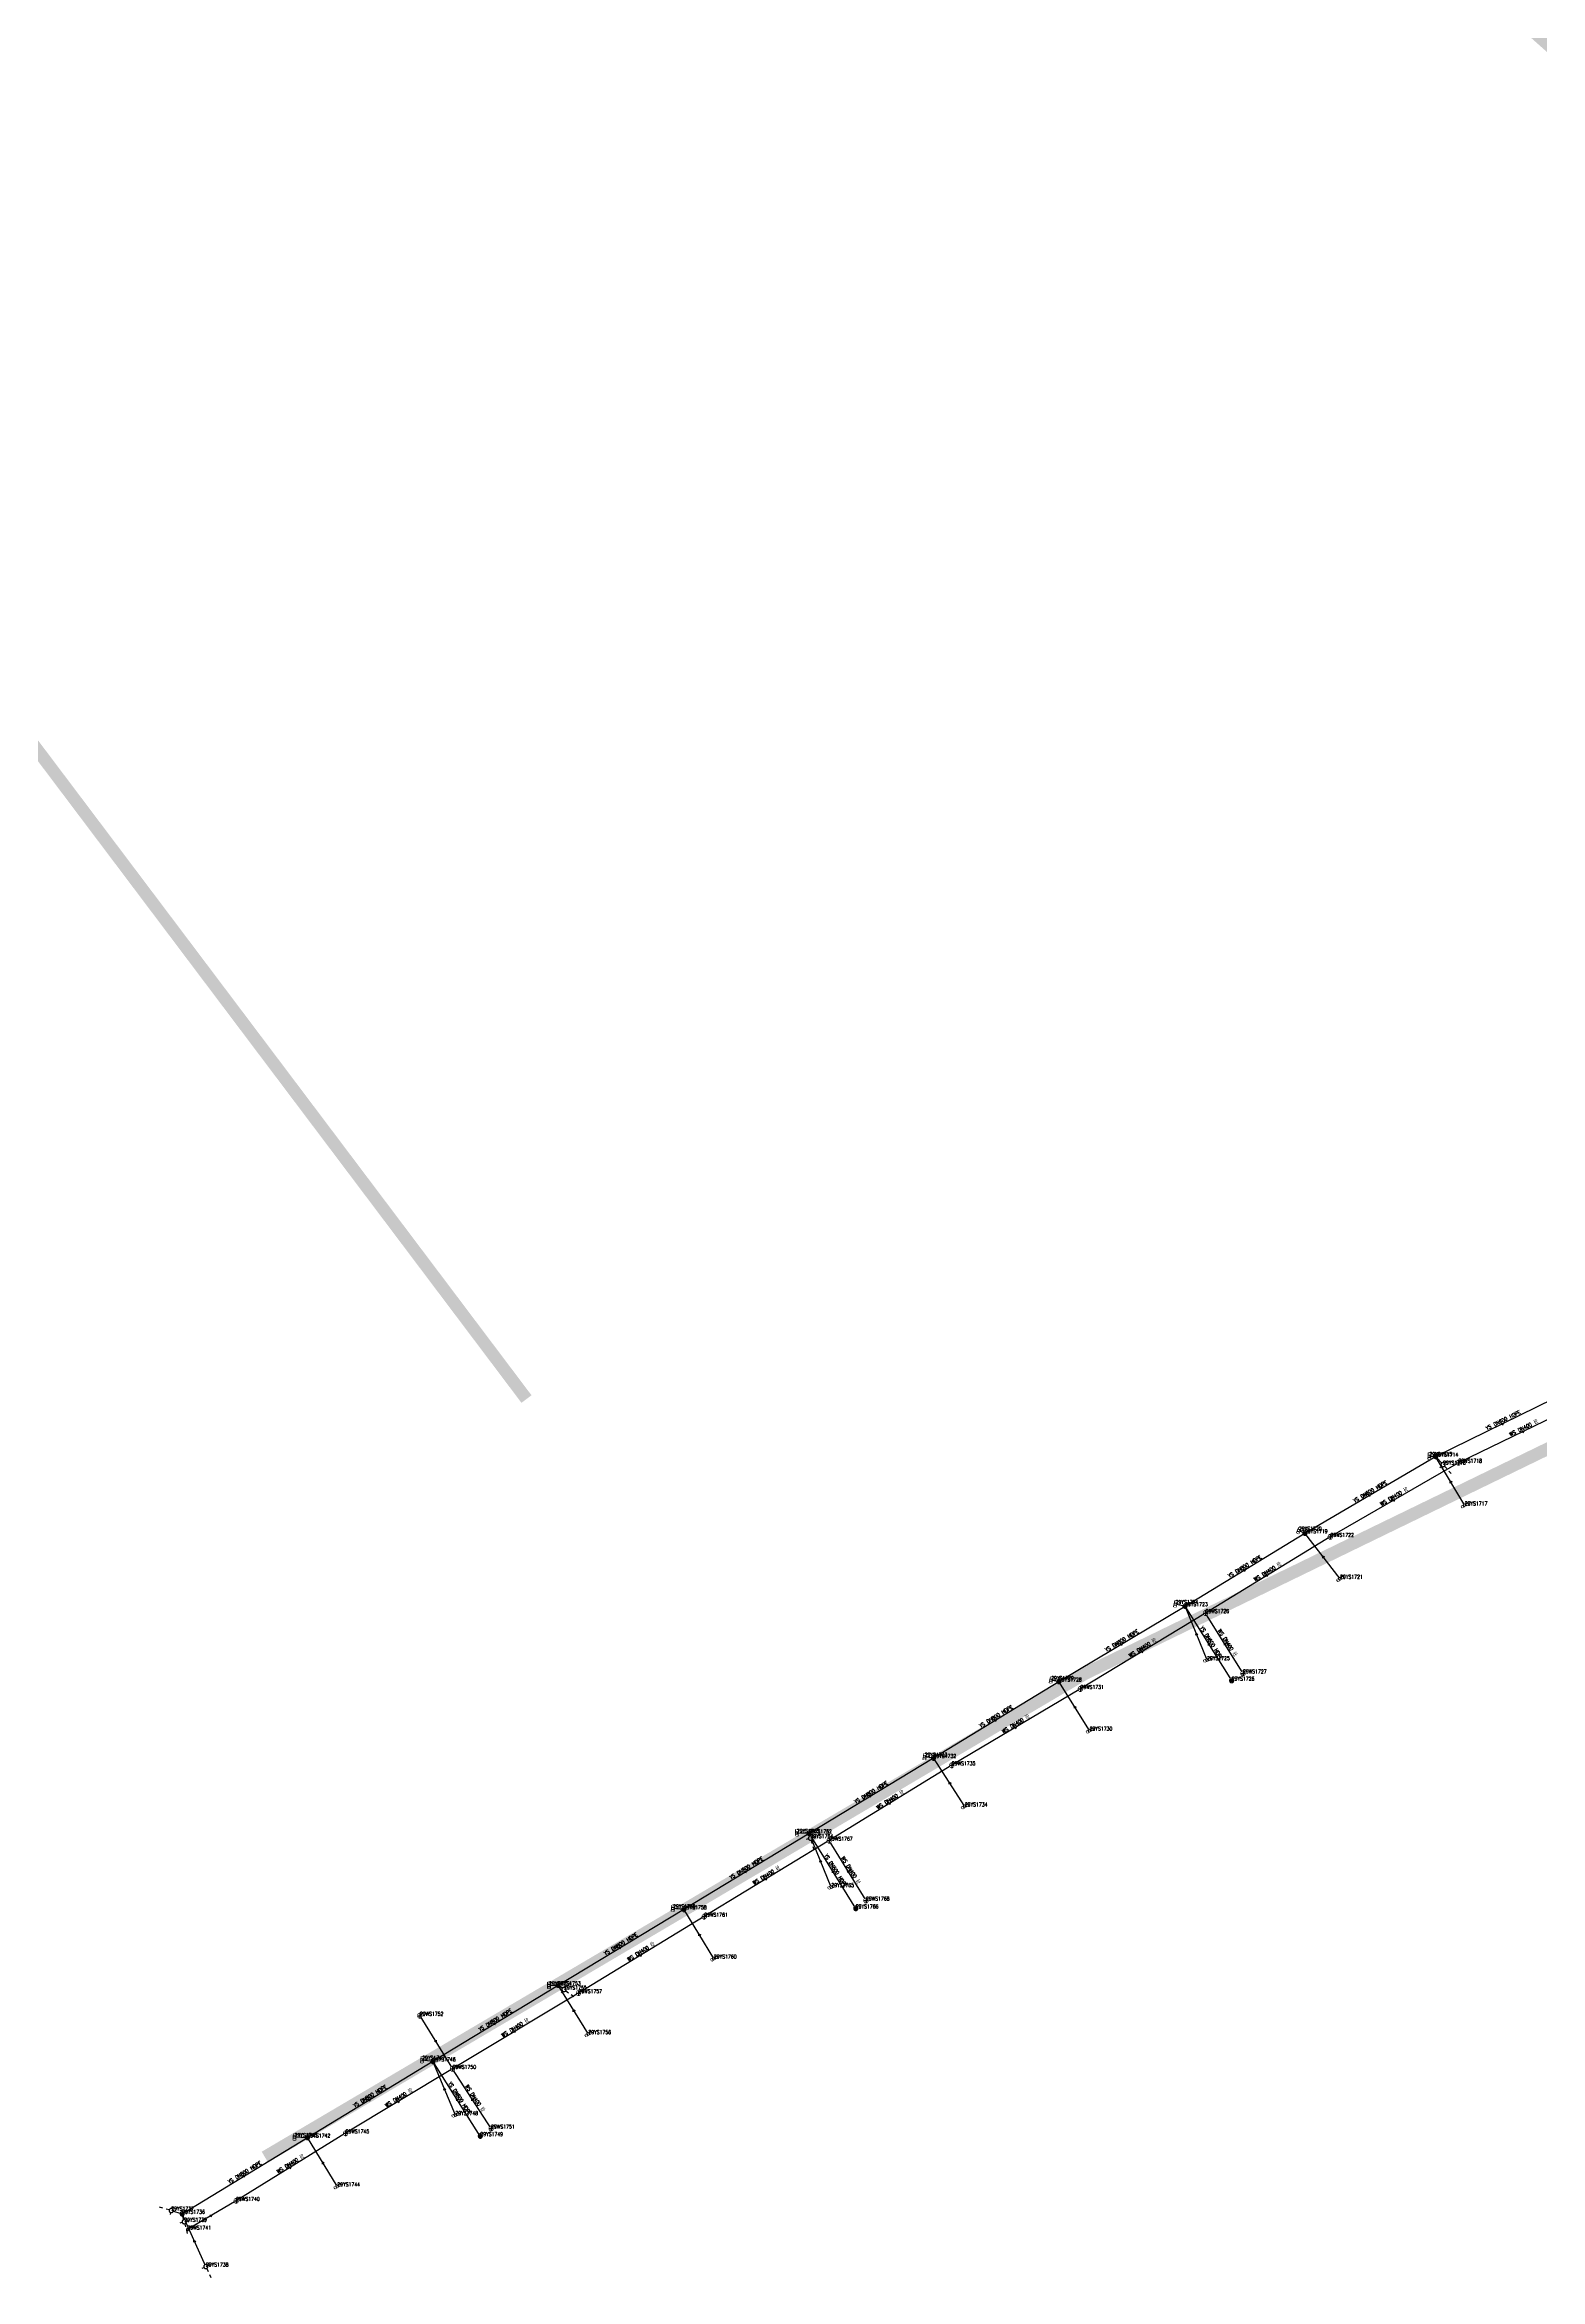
# Model space of a CAD drawing. Extents: x 78813 to 99477, y 2421021 to 2448125.
# Drawn here: x 85431 to 85788, y 2429690 to 2430224 of the extents above; entities that cross this region are included whole.
import ezdxf
from ezdxf.enums import TextEntityAlignment as Align

# ---------------------------------------------------------------- set-up
doc = ezdxf.new("R2010")
doc.units = 0
doc.set_wipeout_variables(frame=1)
doc.layers.get('0').update_dxf_attribs({"linetype": 'CONTINUOUS'})
for name, color, linetype in [('DX_WS', 16, 'CONTINUOUS'), ('DX_YS', 42, 'CONTINUOUS'), ('道路', 5, 'CONTINUOUS')]:
    doc.layers.add(name, color=color, linetype=linetype)
for name, color, linetype, true_color in [('WSLINE', 7, 'CONTINUOUS', 0x7f0000), ('YSANNEXE', 7, 'CONTINUOUS', 0xcc9900), ('YSLINE', 7, 'CONTINUOUS', 0xcc9900)]:
    doc.layers.add(name, color=color, linetype=linetype, true_color=true_color)
doc.styles.add('CcNameZT', font='txt.SHX', dxfattribs={"width": 0.8, "bigfont": 'HZTXT.SHX'})
doc.styles.get("Standard").update_dxf_attribs({"font": 'txt.shx', "bigfont": 'hztxt.shx'})

# ---------------------------------------------------------------- blocks, each defined once
blk = doc.blocks.new('PS污水井')
blk.add_lwpolyline([(1, 0), (1, 0.1), (1, 0.1), (1, 0.2), (1, 0.3), (0.9, 0.3), (0.9, 0.4), (0.9, 0.5), (0.8, 0.5), (0.8, 0.6), (0.8, 0.6), (0.7, 0.7), (0.7, 0.7), (0.6, 0.8), (0.6, 0.8), (0.5, 0.9), (0.4, 0.9), (0.4, 0.9), (0.3, 1), (0.2, 1), (0.2, 1), (0.1, 1), (0, 1), (0, 1), (-0.1, 1), (-0.2, 1), (-0.2, 1), (-0.3, 1), (-0.4, 0.9), (-0.4, 0.9), (-0.5, 0.9), (-0.6, 0.8), (-0.6, 0.8), (-0.7, 0.7), (-0.7, 0.7), (-0.8, 0.6), (-0.8, 0.6), (-0.8, 0.5), (-0.9, 0.5), (-0.9, 0.4), (-0.9, 0.3), (-1, 0.3), (-1, 0.2), (-1, 0.1), (-1, 0.1), (-1, 0), (-1, -0.1), (-1, -0.1), (-1, -0.2), (-1, -0.3), (-0.9, -0.3), (-0.9, -0.4), (-0.9, -0.5), (-0.8, -0.5), (-0.8, -0.6), (-0.8, -0.6), (-0.7, -0.7), (-0.7, -0.7), (-0.6, -0.8), (-0.6, -0.8), (-0.5, -0.9), (-0.4, -0.9), (-0.4, -0.9), (-0.3, -1), (-0.2, -1), (-0.2, -1), (-0.1, -1), (0, -1), (0, -1), (0.1, -1), (0.2, -1), (0.2, -1), (0.3, -1), (0.4, -0.9), (0.4, -0.9), (0.5, -0.9), (0.6, -0.8), (0.6, -0.8), (0.7, -0.7), (0.7, -0.7), (0.8, -0.6), (0.8, -0.6), (0.8, -0.5), (0.9, -0.5), (0.9, -0.4), (0.9, -0.3), (1, -0.3), (1, -0.2), (1, -0.1), (1, 0)], close=True)
blk.add_wipeout([(1, 0), (1, 0.1), (1, 0.1), (1, 0.2), (1, 0.3), (0.9, 0.3), (0.9, 0.4), (0.9, 0.5), (0.8, 0.5), (0.8, 0.6), (0.8, 0.6), (0.7, 0.7), (0.7, 0.7), (0.6, 0.8), (0.6, 0.8), (0.5, 0.9), (0.4, 0.9), (0.4, 0.9), (0.3, 1), (0.2, 1), (0.2, 1), (0.1, 1), (0, 1), (0, 1), (-0.1, 1), (-0.2, 1), (-0.2, 1), (-0.3, 1), (-0.4, 0.9), (-0.4, 0.9), (-0.5, 0.9), (-0.6, 0.8), (-0.6, 0.8), (-0.7, 0.7), (-0.7, 0.7), (-0.8, 0.6), (-0.8, 0.6), (-0.8, 0.5), (-0.9, 0.5), (-0.9, 0.4), (-0.9, 0.3), (-1, 0.3), (-1, 0.2), (-1, 0.1), (-1, 0.1), (-1, 0), (-1, -0.1), (-1, -0.1), (-1, -0.2), (-1, -0.3), (-0.9, -0.3), (-0.9, -0.4), (-0.9, -0.5), (-0.8, -0.5), (-0.8, -0.6), (-0.8, -0.6), (-0.7, -0.7), (-0.7, -0.7), (-0.6, -0.8), (-0.6, -0.8), (-0.5, -0.9), (-0.4, -0.9), (-0.4, -0.9), (-0.3, -1), (-0.2, -1), (-0.2, -1), (-0.1, -1), (0, -1), (0, -1), (0.1, -1), (0.2, -1), (0.2, -1), (0.3, -1), (0.4, -0.9), (0.4, -0.9), (0.5, -0.9), (0.6, -0.8), (0.6, -0.8), (0.7, -0.7), (0.7, -0.7), (0.8, -0.6), (0.8, -0.6), (0.8, -0.5), (0.9, -0.5), (0.9, -0.4), (0.9, -0.3), (1, -0.3), (1, -0.2), (1, -0.1)])
for p, q in [((-1, 0), (0, 0)), ((0, 1), (0, 0)), ((0, 0), (0, -1)), ((0, 0), (1, 0))]:
    blk.add_line(p, q)
blk = doc.blocks.new('PS非普查')
blk.add_lwpolyline([(3.7, 0), (5.3, 0)])
blk.add_wipeout([(0.5, 0), (0.5, 0), (0.5, 0.1), (0.5, 0.1), (0.5, 0.1), (0.5, 0.2), (0.5, 0.2), (0.4, 0.2), (0.4, 0.3), (0.4, 0.3), (0.4, 0.3), (0.4, 0.3), (0.3, 0.4), (0.3, 0.4), (0.3, 0.4), (0.2, 0.4), (0.2, 0.4), (0.2, 0.5), (0.2, 0.5), (0.1, 0.5), (0.1, 0.5), (0.1, 0.5), (0, 0.5), (0, 0.5), (-0.1, 0.5), (-0.1, 0.5), (-0.1, 0.5), (-0.2, 0.5), (-0.2, 0.5), (-0.2, 0.4), (-0.3, 0.4), (-0.3, 0.4), (-0.3, 0.4), (-0.3, 0.4), (-0.4, 0.3), (-0.4, 0.3), (-0.4, 0.3), (-0.4, 0.3), (-0.4, 0.2), (-0.5, 0.2), (-0.5, 0.2), (-0.5, 0.1), (-0.5, 0.1), (-0.5, 0.1), (-0.5, 0), (-0.5, 0), (-0.5, 0), (-0.5, -0.1), (-0.5, -0.1), (-0.5, -0.1), (-0.5, -0.2), (-0.5, -0.2), (-0.4, -0.2), (-0.4, -0.3), (-0.4, -0.3), (-0.4, -0.3), (-0.4, -0.3), (-0.3, -0.4), (-0.3, -0.4), (-0.3, -0.4), (-0.3, -0.4), (-0.2, -0.4), (-0.2, -0.5), (-0.2, -0.5), (-0.1, -0.5), (-0.1, -0.5), (-0.1, -0.5), (0, -0.5), (0, -0.5), (0.1, -0.5), (0.1, -0.5), (0.1, -0.5), (0.2, -0.5), (0.2, -0.5), (0.2, -0.4), (0.2, -0.4), (0.3, -0.4), (0.3, -0.4), (0.3, -0.4), (0.4, -0.3), (0.4, -0.3), (0.4, -0.3), (0.4, -0.3), (0.4, -0.2), (0.5, -0.2), (0.5, -0.2), (0.5, -0.1), (0.5, -0.1), (0.5, -0.1)])
blk.add_line((0.5, 0), (2.1, 0))
blk.add_lwpolyline([(0.5, 0), (0.5, 0), (0.5, 0.1), (0.5, 0.1), (0.5, 0.1), (0.5, 0.2), (0.5, 0.2), (0.4, 0.2), (0.4, 0.3), (0.4, 0.3), (0.4, 0.3), (0.4, 0.3), (0.3, 0.4), (0.3, 0.4), (0.3, 0.4), (0.2, 0.4), (0.2, 0.4), (0.2, 0.5), (0.2, 0.5), (0.1, 0.5), (0.1, 0.5), (0.1, 0.5), (0, 0.5), (0, 0.5), (-0.1, 0.5), (-0.1, 0.5), (-0.1, 0.5), (-0.2, 0.5), (-0.2, 0.5), (-0.2, 0.4), (-0.3, 0.4), (-0.3, 0.4), (-0.3, 0.4), (-0.3, 0.4), (-0.4, 0.3), (-0.4, 0.3), (-0.4, 0.3), (-0.4, 0.3), (-0.4, 0.2), (-0.5, 0.2), (-0.5, 0.2), (-0.5, 0.1), (-0.5, 0.1), (-0.5, 0.1), (-0.5, 0), (-0.5, 0), (-0.5, 0), (-0.5, -0.1), (-0.5, -0.1), (-0.5, -0.1), (-0.5, -0.2), (-0.5, -0.2), (-0.4, -0.2), (-0.4, -0.3), (-0.4, -0.3), (-0.4, -0.3), (-0.4, -0.3), (-0.3, -0.4), (-0.3, -0.4), (-0.3, -0.4), (-0.3, -0.4), (-0.2, -0.4), (-0.2, -0.5), (-0.2, -0.5), (-0.1, -0.5), (-0.1, -0.5), (-0.1, -0.5), (0, -0.5), (0, -0.5), (0.1, -0.5), (0.1, -0.5), (0.1, -0.5), (0.2, -0.5), (0.2, -0.5), (0.2, -0.4), (0.2, -0.4), (0.3, -0.4), (0.3, -0.4), (0.3, -0.4), (0.4, -0.3), (0.4, -0.3), (0.4, -0.3), (0.4, -0.3), (0.4, -0.2), (0.5, -0.2), (0.5, -0.2), (0.5, -0.1), (0.5, -0.1), (0.5, -0.1), (0.5, 0)], close=True)
blk = doc.blocks.new('LX')
for p, q in [((-0.866, 0.5), (0, 0)), ((0, 0), (-0.866, -0.5))]:
    blk.add_line(p, q)
blk = doc.blocks.new('PS雨水井')
blk.add_lwpolyline([(1, 0), (1, 0.1), (1, 0.1), (1, 0.2), (1, 0.3), (0.9, 0.3), (0.9, 0.4), (0.9, 0.5), (0.8, 0.5), (0.8, 0.6), (0.8, 0.6), (0.7, 0.7), (0.7, 0.7), (0.6, 0.8), (0.6, 0.8), (0.5, 0.9), (0.4, 0.9), (0.4, 0.9), (0.3, 1), (0.2, 1), (0.2, 1), (0.1, 1), (0, 1), (0, 1), (-0.1, 1), (-0.2, 1), (-0.2, 1), (-0.3, 1), (-0.4, 0.9), (-0.4, 0.9), (-0.5, 0.9), (-0.6, 0.8), (-0.6, 0.8), (-0.7, 0.7), (-0.7, 0.7), (-0.8, 0.6), (-0.8, 0.6), (-0.8, 0.5), (-0.9, 0.5), (-0.9, 0.4), (-0.9, 0.3), (-1, 0.3), (-1, 0.2), (-1, 0.1), (-1, 0.1), (-1, 0), (-1, -0.1), (-1, -0.1), (-1, -0.2), (-1, -0.3), (-0.9, -0.3), (-0.9, -0.4), (-0.9, -0.5), (-0.8, -0.5), (-0.8, -0.6), (-0.8, -0.6), (-0.7, -0.7), (-0.7, -0.7), (-0.6, -0.8), (-0.6, -0.8), (-0.5, -0.9), (-0.4, -0.9), (-0.4, -0.9), (-0.3, -1), (-0.2, -1), (-0.2, -1), (-0.1, -1), (0, -1), (0, -1), (0.1, -1), (0.2, -1), (0.2, -1), (0.3, -1), (0.4, -0.9), (0.4, -0.9), (0.5, -0.9), (0.6, -0.8), (0.6, -0.8), (0.7, -0.7), (0.7, -0.7), (0.8, -0.6), (0.8, -0.6), (0.8, -0.5), (0.9, -0.5), (0.9, -0.4), (0.9, -0.3), (1, -0.3), (1, -0.2), (1, -0.1), (1, 0)], close=True)
blk.add_wipeout([(1, 0), (1, 0.1), (1, 0.1), (1, 0.2), (1, 0.3), (0.9, 0.3), (0.9, 0.4), (0.9, 0.5), (0.8, 0.5), (0.8, 0.6), (0.8, 0.6), (0.7, 0.7), (0.7, 0.7), (0.6, 0.8), (0.6, 0.8), (0.5, 0.9), (0.4, 0.9), (0.4, 0.9), (0.3, 1), (0.2, 1), (0.2, 1), (0.1, 1), (0, 1), (0, 1), (-0.1, 1), (-0.2, 1), (-0.2, 1), (-0.3, 1), (-0.4, 0.9), (-0.4, 0.9), (-0.5, 0.9), (-0.6, 0.8), (-0.6, 0.8), (-0.7, 0.7), (-0.7, 0.7), (-0.8, 0.6), (-0.8, 0.6), (-0.8, 0.5), (-0.9, 0.5), (-0.9, 0.4), (-0.9, 0.3), (-1, 0.3), (-1, 0.2), (-1, 0.1), (-1, 0.1), (-1, 0), (-1, -0.1), (-1, -0.1), (-1, -0.2), (-1, -0.3), (-0.9, -0.3), (-0.9, -0.4), (-0.9, -0.5), (-0.8, -0.5), (-0.8, -0.6), (-0.8, -0.6), (-0.7, -0.7), (-0.7, -0.7), (-0.6, -0.8), (-0.6, -0.8), (-0.5, -0.9), (-0.4, -0.9), (-0.4, -0.9), (-0.3, -1), (-0.2, -1), (-0.2, -1), (-0.1, -1), (0, -1), (0, -1), (0.1, -1), (0.2, -1), (0.2, -1), (0.3, -1), (0.4, -0.9), (0.4, -0.9), (0.5, -0.9), (0.6, -0.8), (0.6, -0.8), (0.7, -0.7), (0.7, -0.7), (0.8, -0.6), (0.8, -0.6), (0.8, -0.5), (0.9, -0.5), (0.9, -0.4), (0.9, -0.3), (1, -0.3), (1, -0.2), (1, -0.1)])
for p, q in [((-1, 0), (0, 0)), ((-0.9, 0.5), (0, 0.5)), ((0, 1), (0, 0)), ((0, 0.5), (0.9, 0.5)), ((0, 0), (0, -1)), ((0, 0), (1, 0)), ((-0.9, -0.5), (0, -0.5)), ((0, -0.5), (0.9, -0.5))]:
    blk.add_line(p, q)
blk = doc.blocks.new('PS预留口')
blk.add_lwpolyline([(4.2, 0), (5.8, 0)])
blk.add_wipeout([(1, 0), (1, 0.1), (1, 0.1), (1, 0.2), (1, 0.3), (0.9, 0.3), (0.9, 0.4), (0.9, 0.5), (0.8, 0.5), (0.8, 0.6), (0.8, 0.6), (0.7, 0.7), (0.7, 0.7), (0.6, 0.8), (0.6, 0.8), (0.5, 0.9), (0.4, 0.9), (0.4, 0.9), (0.3, 1), (0.2, 1), (0.2, 1), (0.1, 1), (0, 1), (0, 1), (-0.1, 1), (-0.2, 1), (-0.2, 1), (-0.3, 1), (-0.4, 0.9), (-0.4, 0.9), (-0.5, 0.9), (-0.6, 0.8), (-0.6, 0.8), (-0.7, 0.7), (-0.7, 0.7), (-0.8, 0.6), (-0.8, 0.6), (-0.8, 0.5), (-0.9, 0.5), (-0.9, 0.4), (-0.9, 0.3), (-1, 0.3), (-1, 0.2), (-1, 0.1), (-1, 0.1), (-1, 0), (-1, -0.1), (-1, -0.1), (-1, -0.2), (-1, -0.3), (-0.9, -0.3), (-0.9, -0.4), (-0.9, -0.5), (-0.8, -0.5), (-0.8, -0.6), (-0.8, -0.6), (-0.7, -0.7), (-0.7, -0.7), (-0.6, -0.8), (-0.6, -0.8), (-0.5, -0.9), (-0.4, -0.9), (-0.4, -0.9), (-0.3, -1), (-0.2, -1), (-0.2, -1), (-0.1, -1), (0, -1), (0, -1), (0.1, -1), (0.2, -1), (0.2, -1), (0.3, -1), (0.4, -0.9), (0.4, -0.9), (0.5, -0.9), (0.6, -0.8), (0.6, -0.8), (0.7, -0.7), (0.7, -0.7), (0.8, -0.6), (0.8, -0.6), (0.8, -0.5), (0.9, -0.5), (0.9, -0.4), (0.9, -0.3), (1, -0.3), (1, -0.2), (1, -0.1)])
blk.add_line((1, 0), (2.6, 0))
blk.add_lwpolyline([(1, 0), (1, 0.1), (1, 0.1), (1, 0.2), (1, 0.3), (0.9, 0.3), (0.9, 0.4), (0.9, 0.5), (0.8, 0.5), (0.8, 0.6), (0.8, 0.6), (0.7, 0.7), (0.7, 0.7), (0.6, 0.8), (0.6, 0.8), (0.5, 0.9), (0.4, 0.9), (0.4, 0.9), (0.3, 1), (0.2, 1), (0.2, 1), (0.1, 1), (0, 1), (0, 1), (-0.1, 1), (-0.2, 1), (-0.2, 1), (-0.3, 1), (-0.4, 0.9), (-0.4, 0.9), (-0.5, 0.9), (-0.6, 0.8), (-0.6, 0.8), (-0.7, 0.7), (-0.7, 0.7), (-0.8, 0.6), (-0.8, 0.6), (-0.8, 0.5), (-0.9, 0.5), (-0.9, 0.4), (-0.9, 0.3), (-1, 0.3), (-1, 0.2), (-1, 0.1), (-1, 0.1), (-1, 0), (-1, -0.1), (-1, -0.1), (-1, -0.2), (-1, -0.3), (-0.9, -0.3), (-0.9, -0.4), (-0.9, -0.5), (-0.8, -0.5), (-0.8, -0.6), (-0.8, -0.6), (-0.7, -0.7), (-0.7, -0.7), (-0.6, -0.8), (-0.6, -0.8), (-0.5, -0.9), (-0.4, -0.9), (-0.4, -0.9), (-0.3, -1), (-0.2, -1), (-0.2, -1), (-0.1, -1), (0, -1), (0, -1), (0.1, -1), (0.2, -1), (0.2, -1), (0.3, -1), (0.4, -0.9), (0.4, -0.9), (0.5, -0.9), (0.6, -0.8), (0.6, -0.8), (0.7, -0.7), (0.7, -0.7), (0.8, -0.6), (0.8, -0.6), (0.8, -0.5), (0.9, -0.5), (0.9, -0.4), (0.9, -0.3), (1, -0.3), (1, -0.2), (1, -0.1), (1, 0)], close=True)
for points in [[(0, 1), (0, 2)], [(0, -2), (0, -1)]]:
    blk.add_lwpolyline(points)
blk = doc.blocks.new('PS雨篦')
blk.add_lwpolyline([(-1.5, 0.5), (0, 0.5), (1.5, 0.5), (1.5, -0.5), (0, -0.5), (-1.5, -0.5)], close=True)
blk.add_wipeout([(-1.5, 0.5), (0, 0.5), (1.5, 0.5), (1.5, -0.5), (0, -0.5), (-1.5, -0.5)])
for p, q in [((-0.5, -0.5), (-0.5, 0.5)), ((0.5, -0.5), (0.5, 0.5))]:
    blk.add_line(p, q)

msp = doc.modelspace()

# ---------------------------------------------------------------- linework, layer by layer
at = {"layer": 'WSLINE'}
for p, q in [((85799.71, 2429900.18), (85768.51, 2429885.06)), ((85768.51, 2429885.06), (85737.93, 2429867.37)), ((85737.93, 2429867.37), (85708.15, 2429849.16)), ((85708.15, 2429849.16), (85678.26, 2429831.02)), ((85717.09, 2429834.75), (85708.15, 2429849.16)), ((85678.26, 2429831.02), (85647.58, 2429812.81)), ((85647.58, 2429812.81), (85618.3, 2429794.81)), ((85618.3, 2429794.81), (85588.48, 2429776.66)), ((85627.09, 2429780.5), (85618.3, 2429794.81)), ((85588.48, 2429776.66), (85558.44, 2429758.39)), ((85558.44, 2429758.39), (85528.39, 2429740.31)), ((85520.59, 2429753), (85528.39, 2429740.31)), ((85528.39, 2429740.31), (85502.87, 2429724.91)), ((85537.6, 2429726.06), (85528.39, 2429740.31)), ((85502.87, 2429724.91), (85476.73, 2429708.79)), ((85476.73, 2429708.79), (85465.12, 2429701.92))]:
    msp.add_line(p, q, dxfattribs=at)
at = {"layer": 'YSLINE'}
for p, q in [((85761.59, 2429886.65), (85763.07, 2429886.56)), ((85764.84, 2429884.61), (85763.07, 2429886.56)), ((85730.44, 2429868.87), (85731.87, 2429868.23)), ((85701, 2429851.33), (85703.26, 2429850.81)), ((85671.29, 2429833.17), (85673.15, 2429832.81)), ((85641.11, 2429814.86), (85643.21, 2429814.56)), ((85610.59, 2429796.67), (85613.52, 2429796.55)), ((85613.84, 2429795.41), (85613.52, 2429796.55)), ((85581.01, 2429778.66), (85583.62, 2429778.41)), ((85551.41, 2429760.25), (85553.57, 2429760.28)), ((85555, 2429759.25), (85553.57, 2429760.28)), ((85521.14, 2429742.48), (85523.71, 2429742.1)), ((85490.68, 2429724.04), (85493.78, 2429723.9))]:
    msp.add_line(p, q, dxfattribs=at)
at = {"layer": '道路', "const_width": 3, "flags": 128}
msp.add_lwpolyline([(85103.85, 2430487.39), (85546.04, 2429900.27)], dxfattribs=at)

# ---------------------------------------------------------------- block references
at = {"layer": 'DX_WS', "yscale": 0.5, "zscale": 0.5}
for p, xscale, rotation in [((85784.11, 2429892.62), 0.5000000000114173, 25.69184538357518), ((85753.22, 2429876.21), 0.499999999987003, 30.27550773946062), ((85723.04, 2429858.26), 0.4999999999570433, 31.42142332609554), ((85712.62, 2429841.96), 0.4999999999095871, 122.0400103693846), ((85693.2, 2429840.09), 0.4999999999570433, 31.42142332609554), ((85662.92, 2429821.92), 0.5000000000124631, 30.84846553866296), ((85632.94, 2429803.81), 0.4999999999570433, 31.42142332609554), ((85622.7, 2429787.66), 0.4999999998287186, 121.4670525792132), ((85603.39, 2429785.73), 0.4999999999570433, 31.42142332609554), ((85573.46, 2429767.53), 0.4999999999570433, 31.42142332609554), ((85524.49, 2429746.66), 0.4999999999766343, 301.3758002400811), ((85543.41, 2429749.35), 0.5000000000124631, 30.84846553866296), ((85515.63, 2429732.61), 0.5000000000124631, 30.84846553866296), ((85532.99, 2429733.18), 0.499999999971623, 122.6129681604622), ((85489.8, 2429716.85), 0.4999999999570433, 31.42142332609554), ((85470.93, 2429705.35), 0.5000000000124631, 30.84846553866296)]:
    msp.add_blockref('LX', p, dxfattribs=dict(at, xscale=xscale, rotation=rotation))
at = {"layer": 'YSANNEXE', "yscale": 0.5, "zscale": 0.5}
for p, xscale, rotation in [((85779.2, 2429894.46), 0.499999999972585, 26.35605856956446), ((85747.47, 2429877.4), 0.500000000029351, 30.36676314750154), ((85736.07, 2429862.8), 0.5000000000862933, 127.7695883071966), ((85717.57, 2429859.52), 0.5000000001004697, 31.51267875183119), ((85688.21, 2429841.81), 0.4999999998941739, 30.93972091561208), ((85705.89, 2429844.37), 0.5000000000336102, 112.2997278433465), ((85708.82, 2429841.93), 0.4999999999095871, 122.0400103693846), ((85676.81, 2429826.95), 0.4999999999095871, 122.0400103693846), ((85658.18, 2429823.68), 0.5000000001004697, 31.51267875183119), ((85646.94, 2429808.77), 0.499999999971623, 122.6129681604622), ((85628.36, 2429805.56), 0.5000000001004697, 31.51267875183119), ((85598.57, 2429787.48), 0.5000000001004697, 31.51267875183119), ((85619.09, 2429787.59), 0.4999999999095871, 122.0400103693846), ((85587.2, 2429772.53), 0.4999999998287186, 121.4670525792132), ((85568.6, 2429769.35), 0.4999999998941739, 30.93972091561208), ((85538.64, 2429751.19), 0.5000000001004697, 31.51267875183119), ((85526.39, 2429735.68), 0.4999999999899134, 112.8726856408191), ((85508.74, 2429733), 0.5000000001004697, 31.51267875183119), ((85529.36, 2429733.18), 0.499999999971623, 122.6129681604622), ((85497.33, 2429718.07), 0.4999999998287186, 121.4670525792132), ((85478.81, 2429714.79), 0.5000000001004697, 31.51267875183119)]:
    msp.add_blockref('LX', p, dxfattribs=dict(at, xscale=xscale, rotation=rotation))

# ---------------------------------------------------------------- texts
at = {"layer": 'DX_WS', "style": 'CcNameZT', "width": 0.8}
for rotation, p in [(25.8511, (85784, 2429892.85, 1.73)), (30.0554, (85753.09, 2429876.43, 1.77)), (31.4376, (85722.91, 2429858.48, 1.73)), (31.2529, (85693.07, 2429840.31, 1.84)), (301.8098, (85712.83, 2429842.09, 1.64)), (30.6916, (85662.79, 2429822.13, 1.88)), (31.5881, (85632.81, 2429804.02, 1.89)), (31.3236, (85603.26, 2429785.95, 1.94)), (301.5905, (85622.91, 2429787.79, 1.92)), (31.301, (85573.33, 2429767.74, 2.03)), (31.0419, (85543.28, 2429749.57, 2)), (31.1104, (85515.5, 2429732.82, 1.95)), (302.8669, (85533.2, 2429733.32, 2.05)), (31.6632, (85489.66, 2429717.06, 2.17))]:
    msp.add_text(' WS DN400 砼', height=0.9, rotation=rotation, dxfattribs=at).set_placement(p, align=Align.CENTER)
at = {"layer": 'DX_YS', "style": 'CcNameZT', "width": 0.8}
for s, rotation, p in [(' YS DN600 HDPE', 26.0999, (85779.09, 2429894.69, 2.65)), (' YS DN600 HDPE', 30.434, (85747.35, 2429877.61, 2.5)), (' YS DN800 HDPE', 31.3375, (85717.44, 2429859.73, 2.45)), (' YS DN800 HDPE', 30.8783, (85688.08, 2429842.02, 2.57)), (' YS DN800 HDPE', 31.353, (85658.05, 2429823.9, 2.51)), (' YS DN800 HDPE', 31.2391, (85628.23, 2429805.77, 2.54)), (' YS DN800 HDPE', 31.2543, (85598.44, 2429787.7, 2.68)), (' YS DN800 HDPE', 31.0934, (85568.47, 2429769.56, 2.8)), (' YS DN800 HDPE', 31.344, (85538.51, 2429751.4, 2.75)), (' YS DN800 HDPE', 31.2982, (85508.61, 2429733.21, 2.74)), (' YS DN800 HDPE', 31.3202, (85478.68, 2429715.01, 2.76))]:
    msp.add_text(s, height=0.9, rotation=rotation, dxfattribs=at).set_placement(p, align=Align.CENTER)

# ---------------------------------------------------------------- next in the draw order: block references
at = {"layer": 'DX_WS', "xscale": 0.5, "yscale": 0.5, "zscale": 0.5}
for p in [(85768.51, 2429885.06, 1.73), (85737.93, 2429867.37, 1.77), (85708.15, 2429849.16, 1.73), (85678.26, 2429831.02, 1.84), (85717.09, 2429834.75, 1.64), (85647.58, 2429812.81, 1.88), (85618.3, 2429794.81, 1.89), (85588.48, 2429776.66, 1.94), (85627.09, 2429780.5, 1.92), (85558.44, 2429758.39, 2.03), (85520.59, 2429753, 1.99), (85528.39, 2429740.31, 2), (85502.87, 2429724.91, 1.98), (85537.6, 2429726.06, 2.05), (85476.73, 2429708.79, 2.17)]:
    msp.add_blockref('PS污水井', p, dxfattribs=at)
at = {"layer": 'DX_WS', "xscale": 0.5000000000980713, "yscale": 0.5, "zscale": 0.5, "rotation": 30.6168140283011}
msp.add_blockref('PS非普查', (85465.12, 2429701.92, 2.1), dxfattribs=at)

# ---------------------------------------------------------------- next in the draw order: linework, layer by layer
at = {"layer": 'YSLINE'}
for p, q in [((85763.07, 2429886.56), (85795.33, 2429902.36)), ((85731.87, 2429868.23), (85763.07, 2429886.56)), ((85770.02, 2429874.87), (85763.07, 2429886.56)), ((85703.26, 2429850.81), (85731.87, 2429868.23)), ((85740.27, 2429857.36), (85731.87, 2429868.23)), ((85673.15, 2429832.81), (85703.26, 2429850.81)), ((85708.51, 2429837.92), (85703.26, 2429850.81)), ((85714.38, 2429833.04), (85703.26, 2429850.81)), ((85643.21, 2429814.56), (85673.15, 2429832.81)), ((85680.47, 2429821.1), (85673.15, 2429832.81)), ((85613.52, 2429796.55), (85643.21, 2429814.56)), ((85650.68, 2429802.98), (85643.21, 2429814.56)), ((85583.62, 2429778.41), (85613.52, 2429796.55)), ((85618.81, 2429783.71), (85613.52, 2429796.55)), ((85624.65, 2429778.63), (85613.52, 2429796.55)), ((85553.57, 2429760.28), (85583.62, 2429778.41)), ((85590.78, 2429766.65), (85583.62, 2429778.41)), ((85523.71, 2429742.1), (85553.57, 2429760.28)), ((85560.81, 2429748.6), (85553.57, 2429760.28)), ((85493.78, 2429723.9), (85523.71, 2429742.1)), ((85529.07, 2429729.26), (85523.71, 2429742.1)), ((85535.02, 2429724.26), (85523.71, 2429742.1)), ((85463.85, 2429705.69), (85493.78, 2429723.9)), ((85500.88, 2429712.25), (85493.78, 2429723.9)), ((85461.24, 2429706.46), (85463.85, 2429705.69)), ((85469.5, 2429693.09), (85463.85, 2429705.69)), ((85464.34, 2429703.79), (85463.85, 2429705.69))]:
    msp.add_line(p, q, dxfattribs=at)

# ---------------------------------------------------------------- next in the draw order: texts
at = {"layer": 'DX_WS', "style": 'CcNameZT', "width": 0.8}
for s, p in [('29WS1718', (85768.51, 2429885.06, 1.73)), ('29WS1722', (85737.93, 2429867.37, 1.77)), ('29WS1726', (85708.15, 2429849.16, 1.73)), ('29WS1727', (85717.09, 2429834.75, 1.64)), ('29WS1731', (85678.26, 2429831.02, 1.84)), ('29WS1735', (85647.58, 2429812.81, 1.88)), ('29WS1767', (85618.3, 2429794.81, 1.89)), ('29WS1761', (85588.48, 2429776.66, 1.94)), ('29WS1768', (85627.09, 2429780.5, 1.92)), ('29WS1757', (85558.44, 2429758.39, 2.03)), ('29WS1752', (85520.59, 2429753, 1.99)), ('29WS1750', (85528.39, 2429740.31, 2)), ('29WS1745', (85502.87, 2429724.91, 1.98)), ('29WS1751', (85537.6, 2429726.06, 2.05)), ('29WS1740', (85476.73, 2429708.79, 2.17)), ('29WS1741', (85465.12, 2429701.92, 2.1))]:
    msp.add_text(s, height=0.9, dxfattribs=at).set_placement(p)

# ---------------------------------------------------------------- next in the draw order: block references
at = {"layer": 'DX_YS', "xscale": 0.5, "yscale": 0.5, "zscale": 0.5}
for p in [(85763.07, 2429886.56, 2.65), (85731.87, 2429868.23, 2.5), (85703.26, 2429850.81, 2.45), (85673.15, 2429832.81, 2.57), (85714.38, 2429833.04, 2.61), (85643.21, 2429814.56, 2.51), (85613.52, 2429796.55, 2.54), (85583.62, 2429778.41, 2.68), (85624.65, 2429778.63, 2.6), (85553.57, 2429760.28, 2.8), (85523.71, 2429742.1, 2.75), (85493.78, 2429723.9, 2.74), (85535.02, 2429724.26, 2.81), (85463.85, 2429705.69, 2.76)]:
    msp.add_blockref('PS雨水井', p, dxfattribs=at)
at = {"layer": 'DX_YS', "yscale": 0.5, "zscale": 0.5}
for name, p, xscale, rotation in [('PS雨篦', (85770.02, 2429874.87, 4.42), 0.4999999999590598, 30.69428939903257), ('PS雨篦', (85740.27, 2429857.36, 4.41), 0.4999999999649081, 37.69829103218309), ('PS雨篦', (85708.51, 2429837.92, 4.34), 0.499999999970175, 22.17609126814213), ('PS雨篦', (85680.47, 2429821.1, 4.35), 0.500000000030139, 32.01329912019967), ('PS雨篦', (85650.68, 2429802.98, 4.4), 0.5000000000975126, 32.81343635333278), ('PS雨篦', (85618.81, 2429783.71, 4.32), 0.4999999999247076, 22.38529723744378), ('PS雨篦', (85590.78, 2429766.65, 4.42), 0.4999999999361709, 31.31864177742516), ('PS雨篦', (85560.81, 2429748.6, 4.48), 0.500000000048345, 31.78969911737119), ('PS雨篦', (85529.07, 2429729.26, 4.37), 0.5000000000640632, 22.67500030702311), ('PS雨篦', (85500.88, 2429712.25, 4.34), 0.5000000000953295, 31.34179130774596), ('PS预留口', (85469.5, 2429693.09, 3.86), 0.4999999999625128, 294.1853646942816)]:
    msp.add_blockref(name, p, dxfattribs=dict(at, xscale=xscale, rotation=rotation))

# ---------------------------------------------------------------- next in the draw order: block references
for name, p, xscale, rotation in [('PS预留口', (85764.84, 2429884.61, 3.72), 0.499999999970588, 312.029262061639), ('PS雨篦', (85730.44, 2429868.87, 4.38), 0.4999999998530089, 245.888980485145), ('PS雨篦', (85701, 2429851.33, 4.22), 0.5000000000885115, 256.9684229725854), ('PS雨篦', (85671.29, 2429833.17, 4.33), 0.4999999997816056, 259.0392472688523), ('PS雨篦', (85641.11, 2429814.86, 4.29), 0.499999999788635, 261.9463429270829), ('PS预留口', (85613.84, 2429795.41, 3.65), 0.4999999998852921, 285.560331573475), ('PS雨篦', (85581.01, 2429778.66, 4.34), 0.5000000001777906, 264.6041321931387), ('PS预留口', (85555, 2429759.25, 3.67), 0.4999999998663099, 324.065778767204), ('PS雨篦', (85521.14, 2429742.48, 4.42), 0.4999999999950774, 261.4943981873472), ('PS雨篦', (85490.68, 2429724.04, 4.32), 0.4999999998262292, 267.3421427148427), ('PS预留口', (85464.34, 2429703.79, 4.21), 0.499999999999479, 284.7242136963973)]:
    msp.add_blockref(name, p, dxfattribs=dict(at, xscale=xscale, rotation=rotation))

# ---------------------------------------------------------------- next in the draw order: texts
at = {"layer": 'DX_YS', "width": 0.8}
for s, p in [('29YS1717', (85770.02, 2429874.87, 4.42)), ('29YS1721', (85740.27, 2429857.36, 4.41)), ('29YS1725', (85708.51, 2429837.92, 4.34)), ('29YS1726', (85714.38, 2429833.04, 2.61)), ('29YS1730', (85680.47, 2429821.1, 4.35)), ('29YS1734', (85650.68, 2429802.98, 4.4)), ('29YS1765', (85618.81, 2429783.71, 4.32)), ('29YS1766', (85624.65, 2429778.63, 2.6)), ('29YS1760', (85590.78, 2429766.65, 4.42)), ('29YS1756', (85560.81, 2429748.6, 4.48)), ('29YS1748', (85529.07, 2429729.26, 4.37)), ('29YS1742', (85493.78, 2429723.9, 2.74)), ('29YS1749', (85535.02, 2429724.26, 2.81)), ('29YS1744', (85500.88, 2429712.25, 4.34)), ('29YS1738', (85469.5, 2429693.09, 3.86))]:
    msp.add_text(s, height=0.9, dxfattribs=at).set_placement(p)
at = {"layer": 'DX_YS', "style": 'CcNameZT', "width": 0.8}
for rotation, p in [(302.0315, (85709.03, 2429842.06, 2.61)), (302.3953, (85529.57, 2429733.31, 2.81))]:
    msp.add_text(' YS DN600 HDPE', height=0.9, rotation=rotation, dxfattribs=at).set_placement(p, align=Align.CENTER)

# ---------------------------------------------------------------- next in the draw order: block references
at = {"layer": 'DX_YS', "yscale": 0.5, "zscale": 0.5}
for name, p, xscale, rotation in [('PS雨篦', (85761.59, 2429886.65, 4.53), 0.4999999998875657, 266.5748161634177), ('PS雨篦', (85610.59, 2429796.67, 4.38), 0.5000000001834247, 267.6710723518452), ('PS雨篦', (85551.41, 2429760.25, 4.34), 0.5000000002154925, 270.8748791117911), ('PS预留口', (85461.24, 2429706.46, 4.34), 0.4999999999665204, 163.5973819757218)]:
    msp.add_blockref(name, p, dxfattribs=dict(at, xscale=xscale, rotation=rotation))
at = {"layer": 'YSANNEXE', "yscale": 0.5, "zscale": 0.5}
for p, xscale, rotation in [((85766.55, 2429880.71), 0.5000000001596543, 120.8940947615056), ((85616.16, 2429790.13), 0.5000000000336102, 112.2997278433465), ((85557.19, 2429754.44), 0.4999999999095871, 122.0400103693846), ((85466.67, 2429699.39), 0.5000000001398897, 114.0186012240722)]:
    msp.add_blockref('LX', p, dxfattribs=dict(at, xscale=xscale, rotation=rotation))

# ---------------------------------------------------------------- next in the draw order: texts
at = {"layer": 'DX_YS', "width": 0.8}
for s, p in [('29YS1716', (85764.84, 2429884.61, 3.72)), ('29YS1720', (85730.44, 2429868.87, 4.38)), ('29YS1719', (85731.87, 2429868.23, 2.5)), ('29YS1724', (85701, 2429851.33, 4.22)), ('29YS1723', (85703.26, 2429850.81, 2.45)), ('29YS1729', (85671.29, 2429833.17, 4.33)), ('29YS1728', (85673.15, 2429832.81, 2.57)), ('29YS1733', (85641.11, 2429814.86, 4.29)), ('29YS1732', (85643.21, 2429814.56, 2.51)), ('29YS1762', (85613.52, 2429796.55, 2.54)), ('29YS1764', (85613.84, 2429795.41, 3.65)), ('29YS1759', (85581.01, 2429778.66, 4.34)), ('29YS1758', (85583.62, 2429778.41, 2.68)), ('29YS1755', (85555, 2429759.25, 3.67)), ('29YS1747', (85521.14, 2429742.48, 4.42)), ('29YS1746', (85523.71, 2429742.1, 2.75)), ('29YS1743', (85490.68, 2429724.04, 4.32))]:
    msp.add_text(s, height=0.9, dxfattribs=at).set_placement(p)
at = {"layer": 'DX_YS', "style": 'CcNameZT', "width": 0.8}
msp.add_text(' YS DN600 HDPE', height=0.9, rotation=301.8445, dxfattribs=at).set_placement((85619.3, 2429787.72, 2.6), align=Align.CENTER)

# ---------------------------------------------------------------- next in the draw order: linework, layer by layer
at = {"layer": '道路', "const_width": 3, "flags": 128}
msp.add_lwpolyline([(84873.79, 2430673.09), (85087.67, 2430494.29), (85128.28, 2430481.95), (85181.38, 2430514.2), (85300.08, 2430646.31), (85330.28, 2430646.31), (85388.59, 2430629.67), (85665.76, 2430408.7), (85782.57, 2430230.3), (85947.08, 2430083.62), (85965.82, 2429934.86), (85833.45, 2429909.59), (85679.35, 2429834.69), (85483.6, 2429719.22)], dxfattribs=at)

# ---------------------------------------------------------------- next in the draw order: texts
at = {"layer": 'DX_YS', "width": 0.8}
for s, p in [('29YS1715', (85761.59, 2429886.65, 4.53)), ('29YS1714', (85763.07, 2429886.56, 2.65)), ('29YS1763', (85610.59, 2429796.67, 4.38)), ('29YS1754', (85551.41, 2429760.25, 4.34)), ('29YS1753', (85553.57, 2429760.28, 2.8)), ('29YS1737', (85461.24, 2429706.46, 4.34)), ('29YS1736', (85463.85, 2429705.69, 2.76)), ('29YS1739', (85464.34, 2429703.79, 4.21))]:
    msp.add_text(s, height=0.9, dxfattribs=at).set_placement(p)

doc.saveas('drawing.dxf')
